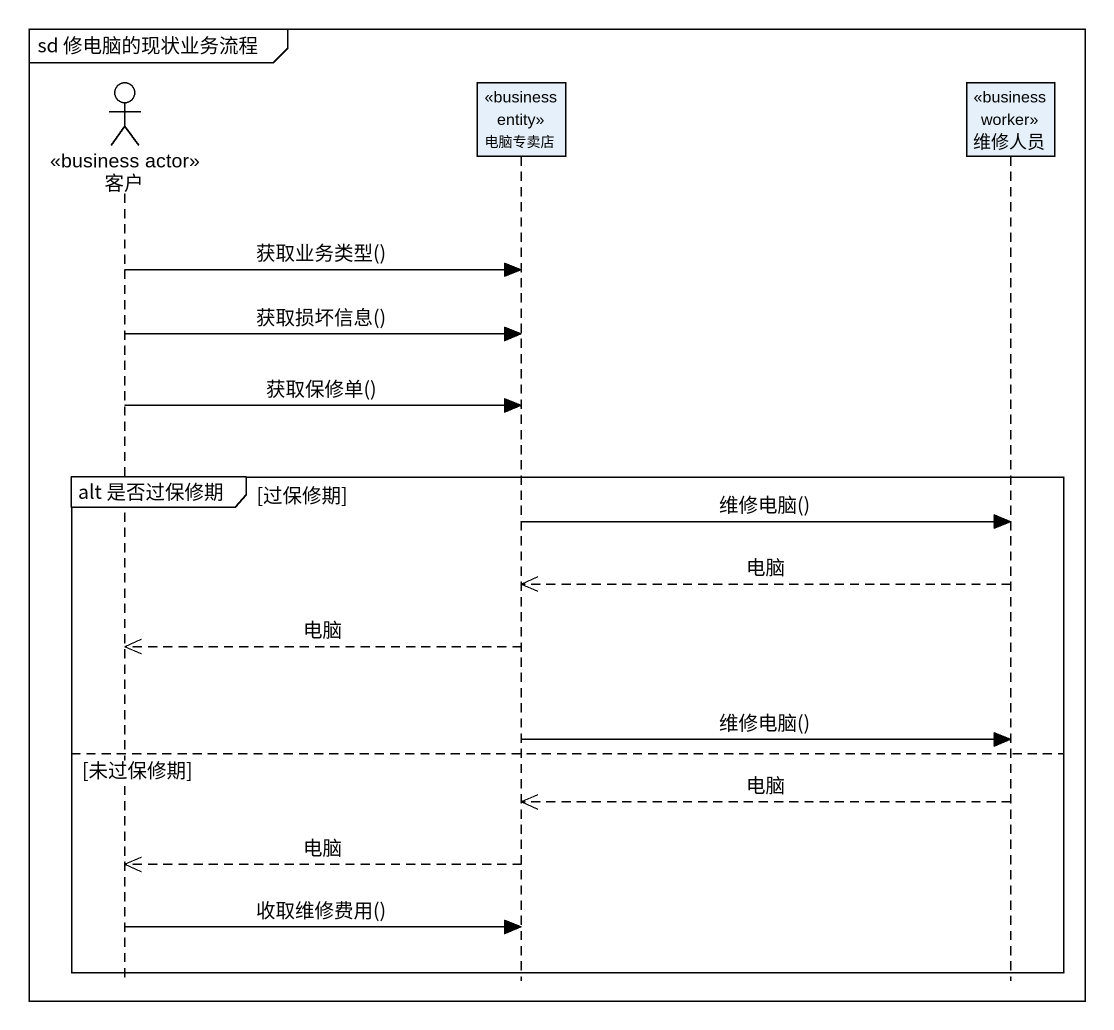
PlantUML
@startuml
mainframe sd 修电脑的现状业务流程
hide footbox
actor 客户 <<business actor>>
participant 电脑专卖店 <<business entity>>
participant 维修人员 <<business worker>>

客户 -> 电脑专卖店 : 获取业务类型()
客户 -> 电脑专卖店 : 获取损坏信息()
客户 -> 电脑专卖店 : 获取保修单()
group alt 是否过保修期 [过保修期]
  电脑专卖店 -> 维修人员 : 维修电脑()
  维修人员 -->> 电脑专卖店 : 电脑
  电脑专卖店 -->> 客户 : 电脑
  电脑专卖店 -> 维修人员 : 维修电脑()
else 未过保修期
  维修人员 -->> 电脑专卖店 : 电脑
  电脑专卖店 -->> 客户 : 电脑
  客户 -> 电脑专卖店 : 收取维修费用()
end
@enduml
